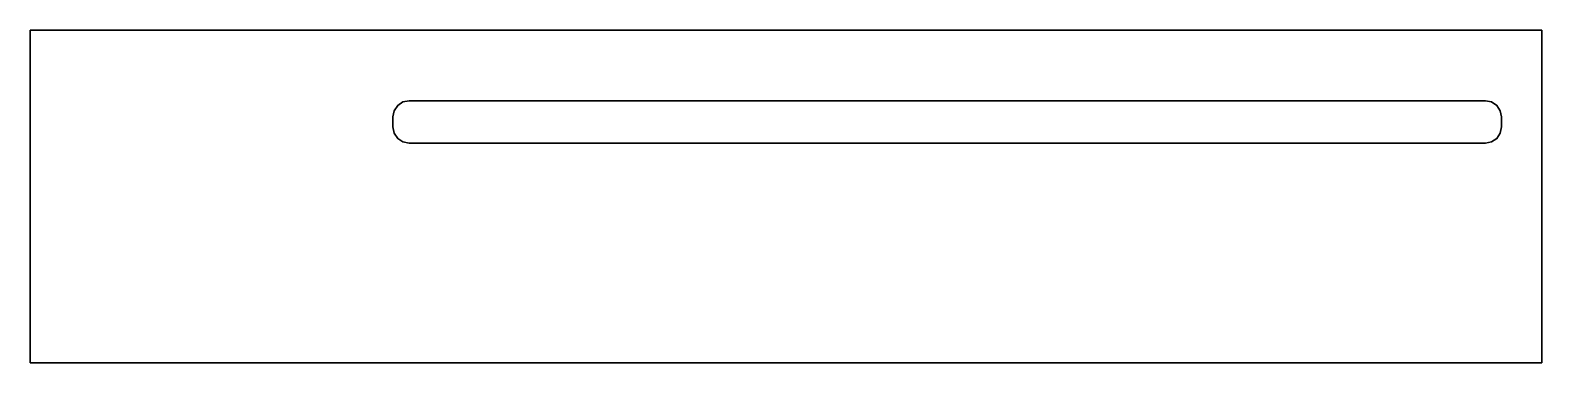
# Model space of a CAD drawing. Header units: inches. Extents: x 0 to 1500, y 0 to 330.
import ezdxf

# ---------------------------------------------------------------- set-up
doc = ezdxf.new("R2010")
doc.units = ezdxf.units.IN
doc.header["$MEASUREMENT"] = 0
doc.layers.add('Painel', color=5, linetype='Continuous')
doc.layers.add('Usinagem', color=2, linetype='Continuous')

msp = doc.modelspace()

# ---------------------------------------------------------------- linework, layer by layer
at = {"layer": 'Painel'}
for points in [[(1500, 0), (1500, 0, 30), (1500, 330, 30), (1500, 330)], [(0, 0), (0, 330), (0, 330, 30), (0, 0, 30)], [(0, 330), (0, 330, 30), (1500, 330, 30), (1500, 330)], [(1500, 330, 30), (1500, 0, 30), (0, 0, 30), (0, 330, 30)], [(0, 0), (0, 0, 30), (1500, 0, 30), (1500, 0)]]:
    msp.add_3dface(points, dxfattribs=at)
for points, invisible_edges in [([(0, 295), (0, 330), (1500, 330), (1500, 295)], 8), ([(1500, 259, 13), (1500, 259, 17), (1500, 330, 17), (1500, 330, 13)], 15), ([(360, 295), (0, 295), (0, 0), (360, 0)], 9), ([(361.2, 250.1), (360, 244), (360, 295), (361.2, 295)], 15), ([(364.7, 255.3), (361.2, 250.1), (361.2, 295), (364.7, 295)], 15), ([(369.9, 258.8), (364.7, 255.3), (364.7, 295), (369.9, 295)], 15), ([(376, 260), (369.9, 258.8), (369.9, 295), (376, 295)], 15), ([(376, 260), (376, 295), (1500, 295), (1500, 260)], 15), ([(1450.1, 258.8), (1500, 258.8), (1500, 260), (1444, 260)], 15), ([(1455.3, 255.3), (1500, 255.3), (1500, 258.8), (1450.1, 258.8)], 15), ([(1458.8, 250.1), (1500, 250.1), (1500, 255.3), (1455.3, 255.3)], 15), ([(1500, 259, 13), (1500, 259, 17), (1500, 209, 17), (1500, 209, 13)], 15), ([(1460, 244), (1500, 244), (1500, 250.1), (1458.8, 250.1)], 15), ([(1460, 234), (1460, 244), (1500, 244), (1500, 234)], 15), ([(361.2, 0), (360, 0), (360, 234), (361.2, 227.9)], 15), ([(364.7, 0), (361.2, 0), (361.2, 227.9), (364.7, 222.7)], 15), ([(1455.3, 222.7), (1500, 222.7), (1500, 227.9), (1458.8, 227.9)], 15), ([(1458.8, 227.9), (1500, 227.9), (1500, 234), (1460, 234)], 15), ([(369.9, 0), (364.7, 0), (364.7, 222.7), (369.9, 219.2)], 15), ([(376, 0), (369.9, 0), (369.9, 219.2), (376, 218)], 15), ([(376, 218), (376, 0), (1500, 0), (1500, 218)], 9), ([(1444, 218), (1500, 218), (1500, 219.2), (1450.1, 219.2)], 15), ([(1450.1, 219.2), (1500, 219.2), (1500, 222.7), (1455.3, 222.7)], 15), ([(1500, 0, 13), (1500, 0, 17), (1500, 209, 17), (1500, 209, 13)], 15)]:
    msp.add_3dface(points, dxfattribs=dict(at, invisible_edges=invisible_edges))
at = {"layer": 'Usinagem'}
for points, invisible_edges in [([(364.7, 222.7, 12), (361.2, 227.9, 12), (361.2, 250.1, 12), (364.7, 255.3, 12)], 10), ([(364.7, 255.3, 12), (361.2, 250.1, 12), (361.2, 250.1), (364.7, 255.3)], 10), ([(369.9, 258.8, 12), (364.7, 255.3, 12), (364.7, 222.7, 12), (369.9, 219.2, 12)], 10), ([(369.9, 258.8, 12), (364.7, 255.3, 12), (364.7, 255.3), (369.9, 258.8)], 10), ([(376, 260, 12), (376, 218, 12), (369.9, 219.2, 12), (369.9, 258.8, 12)], 5), ([(369.9, 258.8, 12), (369.9, 258.8), (376, 260), (376, 260, 12)], 5), ([(1444, 260, 12), (376, 260, 12), (376, 260), (1444, 260)], 10), ([(1444, 218, 12), (1444, 260, 12), (376, 260, 12), (376, 218, 12)], 5), ([(1450.1, 258.8, 12), (1450.1, 219.2, 12), (1444, 218, 12), (1444, 260, 12)], 5), ([(1444, 260, 12), (1444, 260), (1450.1, 258.8), (1450.1, 258.8, 12)], 5), ([(1450.1, 219.2, 12), (1455.3, 222.7, 12), (1455.3, 255.3, 12), (1450.1, 258.8, 12)], 10), ([(1450.1, 258.8), (1455.3, 255.3), (1455.3, 255.3, 12), (1450.1, 258.8, 12)], 10), ([(1455.3, 255.3, 12), (1458.8, 250.1, 12), (1458.8, 227.9, 12), (1455.3, 222.7, 12)], 10), ([(1455.3, 255.3), (1458.8, 250.1), (1458.8, 250.1, 12), (1455.3, 255.3, 12)], 10), ([(361.2, 227.9, 12), (360, 234, 12), (360, 244, 12), (361.2, 250.1, 12)], 10), ([(361.2, 250.1, 12), (360, 244, 12), (360, 244), (361.2, 250.1)], 10), ([(360, 244, 12), (360, 234, 12), (360, 234), (360, 244)], 10), ([(1458.8, 250.1, 12), (1460, 244, 12), (1460, 234, 12), (1458.8, 227.9, 12)], 10), ([(1458.8, 250.1), (1460, 244), (1460, 244, 12), (1458.8, 250.1, 12)], 10), ([(1460, 244), (1460, 234), (1460, 234, 12), (1460, 244, 12)], 10), ([(360, 234, 12), (361.2, 227.9, 12), (361.2, 227.9), (360, 234)], 10), ([(361.2, 227.9, 12), (364.7, 222.7, 12), (364.7, 222.7), (361.2, 227.9)], 10), ([(1458.8, 227.9), (1455.3, 222.7), (1455.3, 222.7, 12), (1458.8, 227.9, 12)], 10), ([(1460, 234), (1458.8, 227.9), (1458.8, 227.9, 12), (1460, 234, 12)], 10), ([(364.7, 222.7, 12), (369.9, 219.2, 12), (369.9, 219.2), (364.7, 222.7)], 10), ([(369.9, 219.2, 12), (376, 218, 12), (376, 218), (369.9, 219.2)], 10), ([(376, 218, 12), (376, 218), (1444, 218), (1444, 218, 12)], 5), ([(1450.1, 219.2), (1444, 218), (1444, 218, 12), (1450.1, 219.2, 12)], 10), ([(1455.3, 222.7), (1450.1, 219.2), (1450.1, 219.2, 12), (1455.3, 222.7, 12)], 10)]:
    msp.add_3dface(points, dxfattribs=dict(at, invisible_edges=invisible_edges))

doc.saveas('drawing.dxf')
